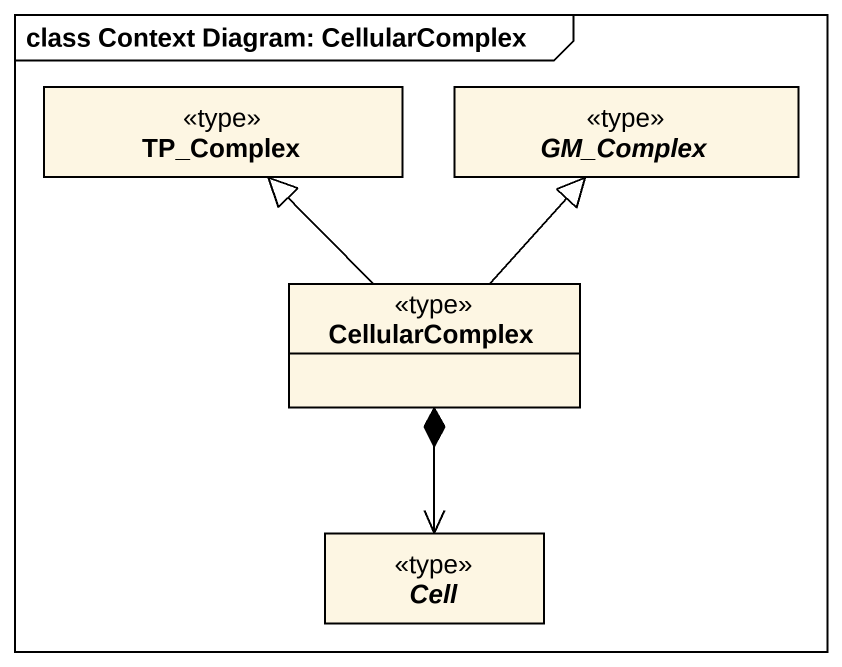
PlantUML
@startuml
mainframe class Context Diagram: CellularComplex
hide circle
hide empty members
class TP_Complex <<type>>
abstract class GM_Complex <<type>>
class CellularComplex <<type>>
abstract class Cell <<type>>
CellularComplex -up-|> TP_Complex
CellularComplex -up-|> GM_Complex
Cell <-up-* CellularComplex
@enduml
